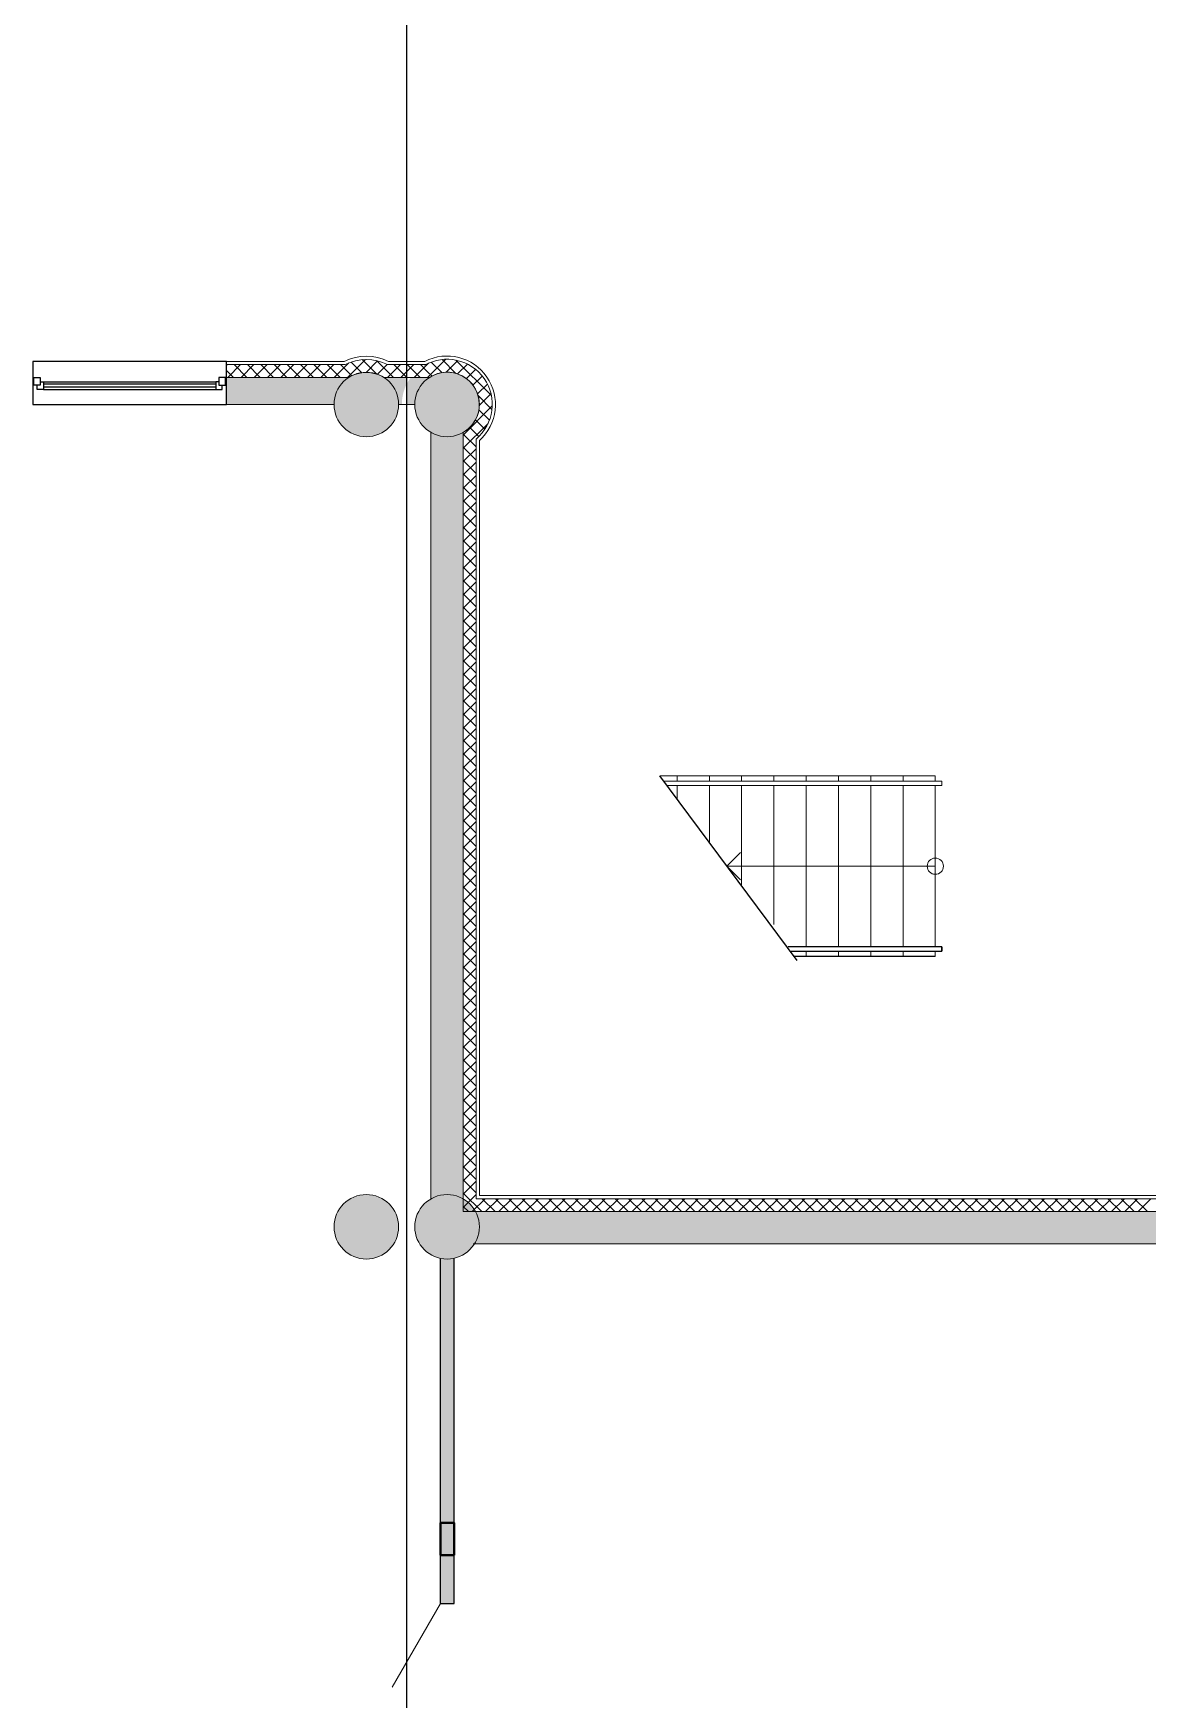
# Model space of a CAD drawing. Header units: millimetres. Extents: x 72919 to 485785, y -53256 to 338519.
# Drawn here: x 256615 to 266972, y 235521 to 251003 of the extents above; entities that cross this region are included whole.
import ezdxf

# ---------------------------------------------------------------- set-up
doc = ezdxf.new("R2010")
doc.units = ezdxf.units.MM
for name, color, linetype, lineweight in [('door', 177, 'Continuous', 9), ('stairs', 4, 'Continuous', 5), ('wall', 5, 'Continuous', 40)]:
    doc.layers.add(name, color=color, linetype=linetype, lineweight=lineweight)

# ---------------------------------------------------------------- blocks, each defined once
blk = doc.blocks.new('сердечник для 125')
at = {"lineweight": 40, "ltscale": 200, "true_color": 0x000000}
h = blk.add_hatch(color=18, dxfattribs=at)
h.dxf.hatch_style = 1
h.paths.add_polyline_path([(-779283, 728683), (-779583, 728683), (-779583, 728558), (-779283, 728558)])
at = {"color": 18, "lineweight": 40, "true_color": 0x000000}
blk.add_lwpolyline([(-779283, 728683), (-779583, 728683), (-779583, 728558), (-779283, 728558)], close=True, dxfattribs=at)
at = {"ltscale": 0.740741}
for points in [[(-779408, 728682), (-779408, 728683)], [(-779283, 728558), (-779283, 728558)]]:
    blk.add_lwpolyline(points, dxfattribs=at)

msp = doc.modelspace()

# ---------------------------------------------------------------- hatches: boundary and pattern name
at = {"ltscale": 500, "true_color": 0x000000}
h = msp.add_hatch(color=18, dxfattribs=at)
h.dxf.hatch_style = 1
h.paths.add_polyline_path([(259544.60255, 247804.99944), (258410.43379, 247804.99944), (258410.43379, 247554.99944), (259410.43379, 247554.99944, -0.2513806714)])
h.paths.add_polyline_path([(260085.43379, 247744.14225), (260085.43379, 247804.99944), (259876.26502, 247804.99944, -0.2513806714), (260010.43379, 247554.99944), (260040.43379, 247554.99944, -0.1173203946)])
h.paths.add_polyline_path([(260294.60255, 247804.99944), (260122.94304, 247804.99944, 0.0426297479), (260085.43379, 247744.14225), (260085.43379, 247554.99944), (260160.43379, 247554.99944, -0.2513806714)])
h = msp.add_hatch(color=18, dxfattribs=at)
h.dxf.hatch_style = 1
edge = h.paths.add_edge_path()
edge.add_arc((259710.43379, 247554.99944), 300, 0, 360)
h = msp.add_hatch(color=18, dxfattribs=at)
h.dxf.hatch_style = 1
edge = h.paths.add_edge_path()
edge.add_arc((260460.43379, 247554.99944), 300, 0, 360)
h = msp.add_hatch(color=18, dxfattribs=at)
h.dxf.hatch_style = 1
h.paths.add_polyline_path([(260610.43379, 240164.80706), (260310.43379, 240164.80706), (260310.43379, 247295.19182), (260610.43379, 247295.19182)])
h = msp.add_hatch(color=18, dxfattribs=at)
h.dxf.hatch_style = 1
edge = h.paths.add_edge_path()
edge.add_arc((259710.42785, 239915.84949), 300, 0, 360)
h = msp.add_hatch(color=18, dxfattribs=at)
h.dxf.hatch_style = 1
edge = h.paths.add_edge_path()
edge.add_arc((260460.4353, 239914.85839), 300, 0, 360)
h = msp.add_hatch(color=18, dxfattribs=at)
h.dxf.hatch_style = 1
h.paths.add_polyline_path([(267159.66968, 240054.99944), (267159.66968, 239754.99944), (260725.4248, 239754.99944), (260725.4248, 240054.99944)])
h = msp.add_hatch(color=18, dxfattribs=at)
h.dxf.hatch_style = 1
h.paths.add_polyline_path([(260525.92754, 236415.11313), (260400.91122, 236415.11316), (260400.12991, 239672.74109), (260525.11384, 239672.74107)])

# ---------------------------------------------------------------- linework, layer by layer
at = {"color": 18, "ltscale": 500, "true_color": 0x000000}
for p, q in [((256680.43379, 247764.99944), (258310.43379, 247764.99944)), ((258310.43379, 247744.99944), (256710.43379, 247744.99944)), ((258310.43379, 247714.99944), (256710.43379, 247714.99944)), ((256710.43379, 247694.99944), (258370.43379, 247694.99944)), ((265057.9196, 242514.9989), (263631.66665, 242515.01368)), ((263657.33516, 242475.01361), (265057.91925, 242475.00041)), ((265057.91925, 242475.00041), (265057.9196, 242514.9989)), ((260400.43379, 236415.11314), (260400.43379, 239620.41758)), ((260525.43379, 236415.11315), (260525.43379, 239621.482)), ((260400.43379, 236415.11314), (260525.43379, 236415.11315))]:
    msp.add_line(p, q, dxfattribs=at)
for points in [[(260085.43379, 187152.81026), (260085.43379, 260799.18669)], [(256710.43379, 247764.99944), (256710.43379, 247694.99944), (256650.43379, 247694.99944), (256650.43379, 247734.99944)], [(258340.43379, 247764.99944), (258310.43379, 247764.99944), (258310.43379, 247694.99944)], [(258370.43379, 247694.99944), (258370.43379, 247734.99944)], [(263713.4572, 242387.55682), (262437.96535, 244105.02225)], [(265057.9196, 242515.00058), (265057.91925, 242475.00058)], [(264997.9188, 242425.00158), (263689.42092, 242425.01332)]]:
    msp.add_lwpolyline(points, dxfattribs=at)
for points in [[(258410.43379, 247954.99944), (256610.43379, 247954.99944), (256610.43379, 247554.99944), (258410.43379, 247554.99944)], [(256620.43379, 247804.99944), (256680.43379, 247804.99944), (256680.43379, 247734.99944), (256620.43379, 247734.99944)], [(258400.43379, 247804.99944), (258340.43379, 247804.99944), (258340.43379, 247734.99944), (258400.43379, 247734.99944)]]:
    msp.add_lwpolyline(points, close=True, dxfattribs=at)
at = {"layer": 'door', "linetype": 'ByBlock', "ltscale": 100}
msp.add_line((260400.43362, 236415.11314), (259950.43362, 235635.69028), dxfattribs=at)
at = {"layer": 'stairs', "color": 4, "lineweight": 18}
for p, q in [((262437.96556, 244105.02196), (264997.93379, 244104.99944)), ((262597.93186, 243889.62537), (262597.93298, 244015.02237)), ((262597.93334, 244055.02315), (262597.93379, 244105.02055)), ((262897.92827, 243485.67653), (262897.93298, 244015.01968)), ((262897.93334, 244055.02019), (262897.93379, 244105.01791)), ((263197.92465, 243081.72771), (263197.93298, 244015.01699)), ((263197.93334, 244055.01723), (263197.93379, 244105.01528)), ((263497.92146, 242722.97452), (263497.93298, 244015.0143)), ((263497.93334, 244055.01426), (263497.93379, 244105.01264)), ((265057.93442, 244014.9989), (263631.68146, 244015.01368)), ((263797.91961, 242515.01204), (263797.93298, 244015.01161)), ((263797.93334, 244055.0113), (263797.93379, 244105.01)), ((264097.91961, 242515.00907), (264097.93298, 244015.00892)), ((264097.93334, 244055.00833), (264097.93379, 244105.00736)), ((264397.91961, 242515.00611), (264397.93298, 244015.00622)), ((264397.93334, 244055.00537), (264397.93379, 244105.00472)), ((264697.91961, 242515.00315), (264697.93298, 244015.00353)), ((264697.93334, 244055.00241), (264697.93379, 244105.00208)), ((264997.91961, 242515.00018), (264997.93298, 244015.00084)), ((264997.93334, 244054.99944), (264997.93379, 244104.99944)), ((264997.92751, 243265.00096), (263060.48573, 243265.01826)), ((263797.9188, 242425.01235), (263797.91925, 242475.01235)), ((264097.9188, 242425.00966), (264097.91925, 242475.00966)), ((264397.9188, 242425.00696), (264397.91925, 242475.00696)), ((264697.9188, 242425.00427), (264697.91925, 242475.00427)), ((264997.9188, 242425.00158), (264997.91925, 242475.00158))]:
    msp.add_line(p, q, dxfattribs=at)
msp.add_lwpolyline([(262504.80398, 244015.02321), (265057.93298, 244014.99967), (265057.93334, 244054.99816), (262475.09674, 244055.02437)], dxfattribs=at)
msp.add_circle((264997.92751, 243265.00096), 75.52444, dxfattribs=at)
at = {"layer": 'wall', "color": 18, "lineweight": 18, "ltscale": 0.007407, "true_color": 0x000000, "extrusion": (-0.707107, -0.707107, 0)}
for p, q in [((259574.34184, 247821.63571), (259470.9781, 247924.99944)), ((259962.20916, 247804.99944), (259804.48736, 247962.72124)), ((260658.81902, 240054.99944), (260610.43379, 240103.38468))]:
    msp.add_line(p, q, dxfattribs=at)
at = {"layer": 'wall', "color": 18, "lineweight": 18, "ltscale": 0.007407, "true_color": 0x000000}
for p, q in [((260294.60255, 247804.99944), (259876.26502, 247804.99944)), ((260160.43379, 247554.99944), (260010.43379, 247554.99944)), ((260310.43379, 247295.19182), (260310.43379, 240174.16278)), ((260610.43379, 247295.19182), (260610.43379, 240174.16454)), ((263060.48573, 243265.01826), (263187.9176, 243392.44787)), ((263060.48573, 243265.01826), (263187.91534, 243137.58639)), ((260782.5627, 240054.99944), (260610.43379, 240227.12836)), ((260725.4248, 240054.99944), (267154.48628, 240054.99944))]:
    msp.add_line(p, q, dxfattribs=at)
at = {"layer": 'wall', "color": 18, "lineweight": 18, "ltscale": 0.007407, "true_color": 0x000000, "extrusion": (1, 0, 0), "elevation": 258410.43379}
msp.add_lwpolyline([(247804.99944, 0), (247954.99944, 0)], dxfattribs=at)
at = {"layer": 'wall', "color": 18, "lineweight": 18, "ltscale": 0.007407, "true_color": 0x000000, "extrusion": (0, 1, 0)}
for points, elevation in [([(-258410.43379, 0), (-259505.635, 0)], 247954.99944), ([(-259512.81285, 0), (-258410.43379, 0)], 247924.99944), ([(-260261.68772, 0), (-259908.05472, 0)], 247924.99944), ([(-259915.23257, 0), (-260254.2785, 0)], 247954.99944), ([(-260294.60255, 0), (-259876.26502, 0)], 247804.99944)]:
    msp.add_lwpolyline(points, dxfattribs=dict(at, elevation=elevation))
at = {"layer": 'wall', "color": 18, "lineweight": 18, "ltscale": 0.007407, "true_color": 0x000000}
for points in [[(258410.43379, 247917.32297), (258418.11026, 247924.99944)], [(258421.85394, 247804.99944), (258541.85394, 247924.99944)], [(258669.34132, 247804.99944), (258789.34132, 247924.99944)], [(258848.51598, 247804.99944), (258728.51598, 247924.99944)], [(258793.085, 247804.99944), (258913.085, 247924.99944)], [(258972.25967, 247804.99944), (258852.25967, 247924.99944)], [(258916.82869, 247804.99944), (259036.82869, 247924.99944)], [(259096.00335, 247804.99944), (258976.00335, 247924.99944)], [(259040.57238, 247804.99944), (259160.57238, 247924.99944)], [(259219.74704, 247804.99944), (259099.74704, 247924.99944)], [(259164.31606, 247804.99944), (259284.31606, 247924.99944)], [(259343.49073, 247804.99944), (259223.49073, 247924.99944)], [(259288.05975, 247804.99944), (259408.05975, 247924.99944)], [(259467.23441, 247804.99944), (259347.23441, 247924.99944)], [(259669.32109, 247850.40014), (259570.13142, 247949.58981)], [(259813.51657, 247835.48152), (259904.73547, 247926.70042)], [(260085.95285, 247804.99944), (259965.95285, 247924.99944)], [(260030.52187, 247804.99944), (260150.52187, 247924.99944)], [(260209.69653, 247804.99944), (260089.69653, 247924.99944)], [(260291.03085, 247818.02105), (260447.81978, 247974.80998)], [(260542.31926, 247843.60777), (260413.55231, 247972.37473)], [(260872.27146, 247637.39926), (260542.83361, 247966.83712)], [(260558.88288, 247838.38571), (260650.18774, 247929.69057)], [(259544.60255, 247804.99944), (258410.43379, 247804.99944)], [(259544.60255, 247804.99944), (258410.43379, 247804.99944), (258410.43379, 247554.99944), (259410.43379, 247554.99944)], [(260610.43379, 247271.21818), (260880.19988, 247540.98427)], [(260610.43379, 247147.47449), (260841.6242, 247378.6649)], [(260610.43379, 240054.99944), (260610.43379, 247295.19182)], [(260730.43379, 247160.5185), (260610.43379, 247280.5185)], [(260812.48365, 247325.95601), (260724.95758, 247413.48208)], [(260730.43379, 247036.77482), (260610.43379, 247156.77482)], [(260730.43379, 240174.99944), (260730.43379, 247233.28528)], [(260760.43379, 247219.58925), (260760.43379, 240204.99944)], [(260730.43379, 246913.03113), (260610.43379, 247033.03113)], [(260730.43379, 246789.28744), (260610.43379, 246909.28744)], [(260730.43379, 246665.54376), (260610.43379, 246785.54376)], [(260730.43379, 246541.80007), (260610.43379, 246661.80007)], [(260610.43379, 246528.75606), (260730.43379, 246648.75606)], [(260730.43379, 246418.05638), (260610.43379, 246538.05638)], [(260610.43379, 246405.01237), (260730.43379, 246525.01237)], [(260730.43379, 246294.3127), (260610.43379, 246414.3127)], [(260730.43379, 246170.56901), (260610.43379, 246290.56901)], [(260730.43379, 246046.82532), (260610.43379, 246166.82532)], [(260610.43379, 246033.78131), (260730.43379, 246153.78131)], [(260730.43379, 245923.08164), (260610.43379, 246043.08164)], [(260610.43379, 245910.03763), (260730.43379, 246030.03763)], [(260730.43379, 245799.33795), (260610.43379, 245919.33795)], [(260610.43379, 245786.29394), (260730.43379, 245906.29394)], [(260730.43379, 245675.59426), (260610.43379, 245795.59426)], [(260610.43379, 245662.55025), (260730.43379, 245782.55025)], [(260730.43379, 245551.85058), (260610.43379, 245671.85058)], [(260730.43379, 245428.10689), (260610.43379, 245548.10689)], [(260610.43379, 245415.06288), (260730.43379, 245535.06288)], [(260730.43379, 245304.3632), (260610.43379, 245424.3632)], [(260610.43379, 245291.31919), (260730.43379, 245411.31919)], [(260730.43379, 245180.61952), (260610.43379, 245300.61952)], [(260610.43379, 245167.5755), (260730.43379, 245287.5755)], [(260730.43379, 245056.87583), (260610.43379, 245176.87583)], [(260610.43379, 245043.83182), (260730.43379, 245163.83182)], [(260730.43379, 244933.13214), (260610.43379, 245053.13214)], [(260610.43379, 244920.08813), (260730.43379, 245040.08813)], [(260730.43379, 244809.38846), (260610.43379, 244929.38846)], [(260730.43379, 244685.64477), (260610.43379, 244805.64477)], [(260610.43379, 244672.60076), (260730.43379, 244792.60076)], [(260730.43379, 244561.90108), (260610.43379, 244681.90108)], [(260610.43379, 244548.85707), (260730.43379, 244668.85707)], [(260730.43379, 244438.1574), (260610.43379, 244558.1574)], [(260610.43379, 244425.11338), (260730.43379, 244545.11338)], [(260730.43379, 244314.41371), (260610.43379, 244434.41371)], [(260610.43379, 244301.3697), (260730.43379, 244421.3697)], [(260730.43379, 244190.67002), (260610.43379, 244310.67002)], [(260610.43379, 244177.62601), (260730.43379, 244297.62601)], [(260730.43379, 244066.92634), (260610.43379, 244186.92634)], [(260610.43379, 244053.88232), (260730.43379, 244173.88232)], [(260730.43379, 243943.18265), (260610.43379, 244063.18265)], [(260610.43379, 243930.13864), (260730.43379, 244050.13864)], [(260730.43379, 243819.43896), (260610.43379, 243939.43896)], [(260610.43379, 243806.39495), (260730.43379, 243926.39495)], [(260610.43379, 243682.65126), (260730.43379, 243802.65126)], [(260730.43379, 243571.95159), (260610.43379, 243691.95159)], [(260610.43379, 243558.90758), (260730.43379, 243678.90758)], [(260730.43379, 243448.2079), (260610.43379, 243568.2079)], [(260610.43379, 243435.16389), (260730.43379, 243555.16389)], [(260730.43379, 243324.46422), (260610.43379, 243444.46422)], [(260610.43379, 243311.4202), (260730.43379, 243431.4202)], [(260610.43379, 243187.67652), (260730.43379, 243307.67652)], [(260730.43379, 243076.97684), (260610.43379, 243196.97684)], [(260610.43379, 243063.93283), (260730.43379, 243183.93283)], [(260610.43379, 242940.18914), (260730.43379, 243060.18914)], [(260730.43379, 242829.48947), (260610.43379, 242949.48947)], [(260610.43379, 242816.44546), (260730.43379, 242936.44546)], [(260730.43379, 242705.74578), (260610.43379, 242825.74578)], [(260610.43379, 242692.70177), (260730.43379, 242812.70177)], [(260730.43379, 242582.0021), (260610.43379, 242702.0021)], [(260610.43379, 242568.95808), (260730.43379, 242688.95808)], [(260730.43379, 242458.25841), (260610.43379, 242578.25841)], [(260610.43379, 242445.2144), (260730.43379, 242565.2144)], [(260730.43379, 242334.51472), (260610.43379, 242454.51472)], [(260610.43379, 242321.47071), (260730.43379, 242441.47071)], [(260730.43379, 242210.77104), (260610.43379, 242330.77104)], [(260610.43379, 242197.72702), (260730.43379, 242317.72702)], [(260730.43379, 242087.02735), (260610.43379, 242207.02735)], [(260610.43379, 242073.98334), (260730.43379, 242193.98334)], [(260730.43379, 241963.28366), (260610.43379, 242083.28366)], [(260610.43379, 241950.23965), (260730.43379, 242070.23965)], [(260730.43379, 241839.53998), (260610.43379, 241959.53998)], [(260610.43379, 241826.49596), (260730.43379, 241946.49596)], [(260730.43379, 241715.79629), (260610.43379, 241835.79629)], [(260610.43379, 241702.75228), (260730.43379, 241822.75228)], [(260730.43379, 241592.0526), (260610.43379, 241712.0526)], [(260610.43379, 241579.00859), (260730.43379, 241699.00859)], [(260730.43379, 241468.30892), (260610.43379, 241588.30892)], [(260610.43379, 241455.2649), (260730.43379, 241575.2649)], [(260730.43379, 241344.56523), (260610.43379, 241464.56523)], [(260730.43379, 241220.82154), (260610.43379, 241340.82154)], [(260610.43379, 241207.77753), (260730.43379, 241327.77753)], [(260730.43379, 241097.07786), (260610.43379, 241217.07786)], [(260610.43379, 241084.03384), (260730.43379, 241204.03384)], [(260730.43379, 240973.33417), (260610.43379, 241093.33417)], [(260610.43379, 240960.29016), (260730.43379, 241080.29016)], [(260730.43379, 240849.59048), (260610.43379, 240969.59048)], [(260610.43379, 240836.54647), (260730.43379, 240956.54647)], [(260730.43379, 240725.8468), (260610.43379, 240845.8468)], [(260610.43379, 240712.80278), (260730.43379, 240832.80278)], [(260730.43379, 240602.10311), (260610.43379, 240722.10311)], [(260730.43379, 240478.35942), (260610.43379, 240598.35942)], [(260610.43379, 240465.31541), (260730.43379, 240585.31541)], [(260730.43379, 240354.61574), (260610.43379, 240474.61574)], [(260610.43379, 240341.57172), (260730.43379, 240461.57172)], [(260730.43379, 240230.87205), (260610.43379, 240350.87205)], [(260610.43379, 240217.82804), (260730.43379, 240337.82804)], [(260610.43379, 240094.08435), (260730.43379, 240214.08435)], [(261153.79376, 240054.99944), (261033.79376, 240174.99944)], [(261401.28114, 240054.99944), (261281.28114, 240174.99944)], [(262056.27312, 240054.99944), (262176.27312, 240174.99944)], [(262303.76049, 240054.99944), (262423.76049, 240174.99944)], [(262674.99155, 240054.99944), (262794.99155, 240174.99944)], [(263133.69275, 240054.99944), (263013.69275, 240174.99944)], [(263504.92381, 240054.99944), (263384.92381, 240174.99944)], [(263752.41118, 240054.99944), (263632.41118, 240174.99944)], [(263999.89856, 240054.99944), (263879.89856, 240174.99944)], [(264123.64224, 240054.99944), (264003.64224, 240174.99944)], [(264371.12962, 240054.99944), (264251.12962, 240174.99944)], [(264494.8733, 240054.99944), (264374.8733, 240174.99944)], [(264618.61699, 240054.99944), (264498.61699, 240174.99944)], [(264866.10436, 240054.99944), (264746.10436, 240174.99944)], [(265026.1216, 240054.99944), (265146.1216, 240174.99944)], [(265237.33543, 240054.99944), (265117.33543, 240174.99944)], [(265149.86529, 240054.99944), (265269.86529, 240174.99944)], [(265608.56649, 240054.99944), (265488.56649, 240174.99944)], [(265856.05386, 240054.99944), (265736.05386, 240174.99944)], [(265979.79755, 240054.99944), (265859.79755, 240174.99944)], [(266103.54123, 240054.99944), (265983.54123, 240174.99944)], [(266016.07109, 240054.99944), (266136.07109, 240174.99944)], [(266227.28492, 240054.99944), (266107.28492, 240174.99944)], [(266351.02861, 240054.99944), (266231.02861, 240174.99944)], [(266263.55847, 240054.99944), (266383.55847, 240174.99944)], [(266474.77229, 240054.99944), (266354.77229, 240174.99944)], [(266387.30215, 240054.99944), (266507.30215, 240174.99944)], [(266598.51598, 240054.99944), (266478.51598, 240174.99944)], [(266722.25967, 240054.99944), (266602.25967, 240174.99944)], [(266846.00335, 240054.99944), (266726.00335, 240174.99944)], [(266969.74704, 240054.99944), (266849.74704, 240174.99944)], [(260702.63312, 239754.99944), (267142.50802, 239754.99944)], [(260400.94973, 236540.24101), (260400.49342, 236540.24102)], [(260525.49223, 236415.11332), (260525.49223, 236415.23983)]]:
    msp.add_lwpolyline(points, dxfattribs=at)
at = {"layer": 'wall', "color": 18, "lineweight": 18, "ltscale": 0.007407, "true_color": 0x000000, "extrusion": (-0.707107, -0.707107, 0)}
for points, elevation in [([(7633.94543, 0), (7464.2398, 0)], -358083.13647), ([(7721.44543, 0), (7551.7398, 0)], -358170.63647), ([(8461.85844, 0), (8273.58739, 0)], -358958.13647), ([(8783.26123, 0), (8689.2398, 0)], -359308.13647), ([(8881.47672, 0), (8743.4767, 0)], -359395.63647), ([(7546.44543, 0), (7451.90365, 0)], -357995.63647), ([(9453.79924, 0), (9271.69527, 0)], -359483.13647), ([(9507.56358, 0), (9369.56355, 0)], -359395.63647), ([(9545.51981, 0), (9425.51968, 0)], -359220.63647), ([(12045.37912, 0), (11875.67349, 0)], -356683.13647), ([(12395.37912, 0), (12225.67349, 0)], -356333.13647), ([(12570.37912, 0), (12400.67349, 0)], -356158.13647), ([(14744.10054, 0), (14574.39491, 0)], -354233.13647), ([(14831.60054, 0), (14661.89491, 0)], -354320.63647), ([(15006.60054, 0), (14836.89491, 0)], -354495.63647), ([(15181.60054, 0), (15011.89491, 0)], -354670.63647), ([(15269.10054, 0), (15099.39491, 0)], -354758.13647), ([(15356.60054, 0), (15186.89491, 0)], -354845.63647), ([(15444.10054, 0), (15274.39491, 0)], -354933.13647), ([(15531.60054, 0), (15361.89491, 0)], -355020.63647), ([(15619.10054, 0), (15449.39491, 0)], -355108.13647), ([(15794.10054, 0), (15624.39491, 0)], -355283.13647), ([(15881.60054, 0), (15711.89491, 0)], -355370.63647), ([(15969.10054, 0), (15799.39491, 0)], -355458.13647), ([(16056.60054, 0), (15886.89491, 0)], -355545.63647), ([(16231.60054, 0), (16061.89491, 0)], -355720.63647), ([(16406.60054, 0), (16236.89491, 0)], -355895.63647), ([(16494.10054, 0), (16324.39491, 0)], -355983.13647), ([(16669.10054, 0), (16499.39491, 0)], -356158.13647), ([(16844.10054, 0), (16674.39491, 0)], -356333.13647), ([(17106.60054, 0), (16936.89491, 0)], -356595.63647), ([(17456.60054, 0), (17286.89491, 0)], -356945.63647), ([(17631.60054, 0), (17461.89491, 0)], -357120.63647), ([(17719.10054, 0), (17549.39491, 0)], -357208.13647), ([(17894.10054, 0), (17724.39491, 0)], -357383.13647), ([(18156.60054, 0), (17986.89491, 0)], -357645.63647)]:
    msp.add_lwpolyline(points, dxfattribs=dict(at, elevation=elevation))
at = {"layer": 'wall', "color": 18, "lineweight": 18, "ltscale": 0.007407, "true_color": 0x000000, "extrusion": (0.707107, -0.707107, 0)}
for points, elevation in [([(358043.94085, 0), (358213.64648, 0)], 7594.74981), ([(358656.44085, 0), (358849.19479, 0)], 8207.24981), ([(358754.06509, 0), (358981.6532, 0)], 8294.74981), ([(358899.50288, 0), (359051.09845, 0)], 8382.24981), ([(359006.44085, 0), (359176.14648, 0)], 8557.24981), ([(359181.44085, 0), (359368.59743, 0)], 8732.24981), ([(359426.96853, 0), (359579.98652, 0)], 8907.24981), ([(359518.02085, 0), (359638.92288, 0)], 9082.24981), ([(358743.94085, 0), (358754.06509, 0)], 8294.74981), ([(359268.94085, 0), (359287.35618, 0)], 8819.74981), ([(359517.87943, 0), (359638.82241, 0)], 9169.74981), ([(359490.6894, 0), (359619.96512, 0)], 9257.24981), ([(359425.94633, 0), (359579.40121, 0)], 9344.74981), ([(358951.56014, 0), (359121.26577, 0)], 9607.24981), ([(358864.06014, 0), (359033.76577, 0)], 9694.74981), ([(358776.56014, 0), (358946.26577, 0)], 9782.24981), ([(358689.06014, 0), (358858.76577, 0)], 9869.74981), ([(358426.56014, 0), (358596.26577, 0)], 10132.24981), ([(358339.06014, 0), (358508.76577, 0)], 10219.74981), ([(357901.56014, 0), (358071.26577, 0)], 10657.24981), ([(357376.56014, 0), (357546.26577, 0)], 11182.24981), ([(354926.56014, 0), (355096.26577, 0)], 13632.24981), ([(354401.56014, 0), (354571.26577, 0)], 14157.24981), ([(354083.78574, 0), (354253.49137, 0)], 14594.74981), ([(354171.28574, 0), (354340.99137, 0)], 14682.24981), ([(354258.78574, 0), (354428.49137, 0)], 14769.74981), ([(354346.28574, 0), (354515.99137, 0)], 14857.24981), ([(354433.78574, 0), (354603.49137, 0)], 14944.74981), ([(354521.28574, 0), (354690.99137, 0)], 15032.24981), ([(354608.78574, 0), (354778.49137, 0)], 15119.74981), ([(354696.28574, 0), (354865.99137, 0)], 15207.24981), ([(354783.78574, 0), (354953.49137, 0)], 15294.74981), ([(354871.28574, 0), (355040.99137, 0)], 15382.24981), ([(354958.78574, 0), (355128.49137, 0)], 15469.74981), ([(355133.78574, 0), (355303.49137, 0)], 15644.74981), ([(355308.78574, 0), (355478.49137, 0)], 15819.74981), ([(355396.28574, 0), (355565.99137, 0)], 15907.24981), ([(355571.28574, 0), (355740.99137, 0)], 16082.24981), ([(355658.78574, 0), (355828.49137, 0)], 16169.74981), ([(355746.28574, 0), (355915.99137, 0)], 16257.24981), ([(355833.78574, 0), (356003.49137, 0)], 16344.74981), ([(355921.28574, 0), (356090.99137, 0)], 16432.24981), ([(356008.78574, 0), (356178.49137, 0)], 16519.74981), ([(356096.28574, 0), (356265.99137, 0)], 16607.24981), ([(356183.78574, 0), (356353.49137, 0)], 16694.74981), ([(356271.28574, 0), (356440.99137, 0)], 16782.24981), ([(356358.78574, 0), (356528.49137, 0)], 16869.74981), ([(356446.28574, 0), (356615.99137, 0)], 16957.24981), ([(356533.78574, 0), (356703.49137, 0)], 17044.74981), ([(356621.28574, 0), (356790.99137, 0)], 17132.24981), ([(356708.78574, 0), (356878.49137, 0)], 17219.74981), ([(356796.28574, 0), (356965.99137, 0)], 17307.24981), ([(356883.78574, 0), (357053.49137, 0)], 17394.74981), ([(356971.28574, 0), (357140.99137, 0)], 17482.24981), ([(357058.78574, 0), (357228.49137, 0)], 17569.74981), ([(357321.28574, 0), (357490.99137, 0)], 17832.24981), ([(357408.78574, 0), (357578.49137, 0)], 17919.74981), ([(357496.28574, 0), (357665.99137, 0)], 18007.24981), ([(357583.78574, 0), (357753.49137, 0)], 18094.74981), ([(357671.28574, 0), (357840.99137, 0)], 18182.24981), ([(357758.78574, 0), (357928.49137, 0)], 18269.74981), ([(357933.78574, 0), (358103.49137, 0)], 18444.74981), ([(358196.28574, 0), (358365.99137, 0)], 18707.24981), ([(358283.78574, 0), (358453.49137, 0)], 18794.74981), ([(358371.28574, 0), (358540.99137, 0)], 18882.24981), ([(358458.78574, 0), (358628.49137, 0)], 18969.74981)]:
    msp.add_lwpolyline(points, dxfattribs=dict(at, elevation=elevation))
at = {"layer": 'wall', "color": 18, "lineweight": 18, "ltscale": 0.007407, "true_color": 0x000000, "extrusion": (0.707107, 0.707107, 0)}
for points, elevation in [([(-8838.40568, 0), (-8783.26123, 0)], 359308.13647), ([(-15706.60054, 0), (-15536.89491, 0)], 355195.63647), ([(-16144.10054, 0), (-15974.39491, 0)], 355633.13647), ([(-17981.60054, 0), (-17811.89491, 0)], 357470.63647)]:
    msp.add_lwpolyline(points, dxfattribs=dict(at, elevation=elevation))
at = {"layer": 'wall', "color": 18, "lineweight": 18, "ltscale": 0.007407, "true_color": 0x000000, "extrusion": (3.67383e-14, -1, 0), "elevation": -240174.99944}
msp.add_lwpolyline([(260730.43379, 0), (267067.97592, 0)], dxfattribs=at)
at = {"layer": 'wall', "color": 18, "lineweight": 18, "ltscale": 0.007407, "true_color": 0x000000, "extrusion": (3.703e-14, -1, 0), "elevation": -240204.99944}
msp.add_lwpolyline([(260760.43379, 0), (267048.04743, 0)], dxfattribs=at)
at = {"layer": 'wall', "color": 18, "lineweight": 18, "ltscale": 0.007407, "true_color": 0x000000, "extrusion": (7.11579e-14, -1, 0), "elevation": -240054.99944}
msp.add_lwpolyline([(267154.48628, 0), (260610.43379, 0)], dxfattribs=at)
at = {"layer": 'wall', "color": 18, "lineweight": 18, "ltscale": 0.007407, "true_color": 0x000000}
for centre in [(259710.43379, 247554.99944), (260460.43379, 247554.99944), (259710.43531, 239914.35604), (260460.43531, 239914.35604)]:
    msp.add_circle(centre, 300, dxfattribs=at)
at = {"layer": 'wall', "color": 18, "lineweight": 18, "ltscale": 0.007407, "true_color": 0x000000, "extrusion": (0, 0, -1)}
for centre, radius, start, end in [((-260460.43379, 247554.99944), 450, 62.733955559, 228.189685109), ((-259710.43379, 247543.45582), 459.68544, 63.54342465, 116.45657535)]:
    msp.add_arc(centre, radius, start, end, dxfattribs=at)
at = {"layer": 'wall', "color": 18, "lineweight": 18, "ltscale": 0.007407, "true_color": 0x000000}
for centre, radius, start, end in [((259710.43379, 247543.45582), 429.68544, 62.61805329, 117.38194671), ((260460.43379, 247554.99944), 420, 310.005200876, 119.941482381), ((259710.43379, 247543.45582), 309.68544, 57.623337095, 122.376662905), ((260460.43379, 247554.99944), 300, 300, 123.557309773)]:
    msp.add_arc(centre, radius, start, end, dxfattribs=at)

# ---------------------------------------------------------------- block references
at = {"layer": 'wall', "color": 18, "lineweight": 18, "ltscale": 0.007407, "true_color": 0x000000, "rotation": 270}
msp.add_blockref('сердечник для 125', (-468157.04233, -542418.20642), dxfattribs=at)

doc.saveas('drawing.dxf')
